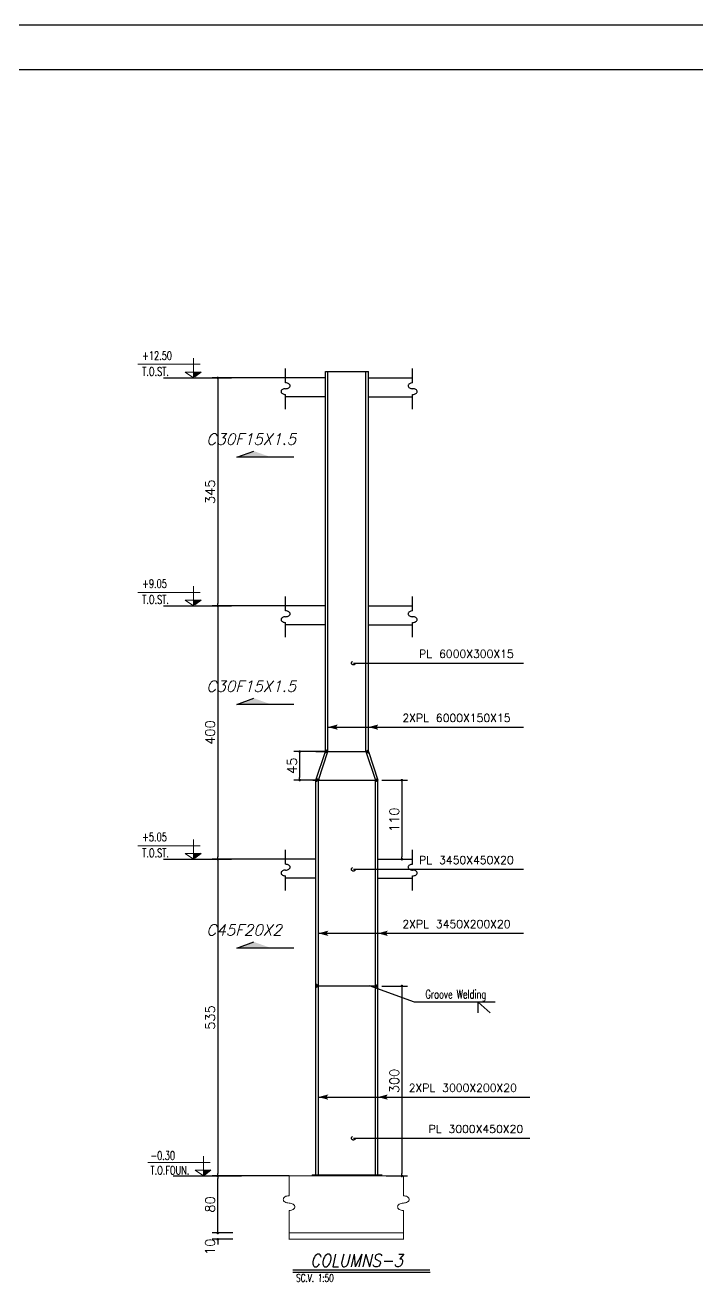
# Model space of a CAD drawing. Header units: inches. Extents: x 1387 to 2676, y -3005 to -2136.
# Drawn here: x 2537.03 to 2558.25, y -2399.89 to -2360.36 of the extents above; entities that cross this region are included whole.
import ezdxf

# ---------------------------------------------------------------- set-up
doc = ezdxf.new("R2010")
doc.units = ezdxf.units.IN
doc.header["$MEASUREMENT"] = 0
doc.linetypes.add('HIDDEN', pattern=[0.375, 0.25, -0.125])
for name, color, linetype in [('1', 1, 'Continuous'), ('1R', 1, 'Continuous'), ('2H', 2, 'HIDDEN'), ('2Y', 2, 'Continuous'), ('3', 3, 'HIDDEN'), ('3G', 3, 'Continuous'), ('4C', 4, 'Continuous'), ('6M', 6, 'Continuous'), ('COL-2', 3, 'Continuous'), ('D', 1, 'Continuous'), ('DIM', 8, 'Continuous'), ('lateral brace', 5, 'Continuous'), ('Layer4', 118, 'Continuous'), ('LEVEL', 3, 'HIDDEN'), ('TXT', 3, 'Continuous')]:
    doc.layers.add(name, color=color, linetype=linetype)
doc.layers.add('2', color=2, linetype='Continuous', lineweight=9)
doc.styles.add('ITALICT', font='italict')
doc.styles.add('ROMANC', font='TXT.shx')
doc.styles.add('ROMANS', font='ROMANS')
doc.styles.add('ROMANT', font='romant')
doc.dimstyles.new('1-100', dxfattribs={"dimtxt": 0.3, "dimasz": 0.08, "dimexe": 0.18, "dimexo": 0.0625, "dimgap": 0.09, "dimtad": 1, "dimdec": 0, "dimlfac": 1000, "dimdsep": 46, "dimtxsty": 'ROMANT', "dimblk": 'DOT', "dimcen": 0.09, "dimclrd": 1, "dimclre": 1, "dimclrt": 3, "dimadec": 0, "dimazin": 0, "dimtfac": 1, "dimtdec": 0, "dimtix": 1, "dimtofl": 0, "dimtmove": 2, "dimatfit": 3, "dimldrblk": 'DOT', "dimfxl": 1, "dimtolj": 1, "dimarcsym": 0})

# ---------------------------------------------------------------- blocks, each defined once
blk = doc.blocks.new('DOT')
at = {"layer": 'DIM', "color": 0, "linetype": 'ByBlock'}
blk.add_line((-0.5, 0), (-1, 0), dxfattribs=at)
at = {"layer": 'DIM', "color": 0, "linetype": 'ByBlock', "const_width": 0.5}
blk.add_lwpolyline([(-0.25, 0, 1), (0.25, 0, 1)], format="xyb", close=True, dxfattribs=at)
blk = doc.blocks.new('*D232')
at = {"layer": 'D', "color": 1, "lineweight": -2, "transparency": 16777216}
for p, q in [((2546.151, -2386.702), (2542.935, -2386.702)), ((2543.115, -2386.782), (2543.115, -2396.622)), ((2545.374, -2396.702), (2542.935, -2396.702))]:
    blk.add_line(p, q, dxfattribs=at)
at = {"layer": 'Defpoints', "color": 0, "transparency": 16777216}
for p in [(2546.213, -2386.702), (2543.115, -2396.702), (2545.437, -2396.702)]:
    blk.add_point(p, dxfattribs=at)
at = {"layer": 'D', "color": 1, "lineweight": -2, "transparency": 16777216, "xscale": 0.08, "yscale": 0.08, "zscale": 0.08}
for p, rotation in [((2543.115, -2386.702), 90), ((2543.115, -2396.702), 270)]:
    blk.add_blockref('DOT', p, dxfattribs=dict(at, rotation=rotation))
at = {"layer": 'D', "color": 2, "transparency": 16777216, "insert": (2542.875, -2391.702), "char_height": 0.3, "attachment_point": 5, "rotation": 90, "style": 'ROMANS'}
blk.add_mtext('\\A1;535', dxfattribs=at)
blk = doc.blocks.new('_Dot')
at = {"layer": 'DIM', "color": 0, "lineweight": -2}
blk.add_line((-0.5, 0), (-1, 0), dxfattribs=at)
at = {"layer": 'DIM', "color": 0, "const_width": 0.5}
blk.add_lwpolyline([(-0.25, 0, 1), (0.25, 0, 1)], format="xyb", close=True, dxfattribs=at)
blk = doc.blocks.new('ss')
at = {"layer": '2'}
for p, q in [((0, 0.137), (0, 0.514)), ((0, -0.137), (0, -0.674))]:
    blk.add_line(p, q, dxfattribs=at)
for points in [[(0, 0, -0.064661), (-0.043, 0.006, -0.077521), (-0.076, 0.02, -0.107173), (-0.1, 0.044, -0.145), (-0.107, 0.069, -0.145), (-0.1, 0.093, -0.107173), (-0.076, 0.117, -0.077521), (-0.043, 0.131, -0.064661), (0, 0.137, -0.064661)], [(0, -0.137, 0.064661), (0.043, -0.131, 0.077521), (0.076, -0.117, 0.107173), (0.1, -0.093, 0.145), (0.107, -0.069, 0.145), (0.1, -0.044, 0.107173), (0.076, -0.02, 0.077521), (0.043, -0.006, 0.064661), (0, 0, 0.064661)]]:
    blk.add_lwpolyline(points, format="xyb", dxfattribs=at)
blk = doc.blocks.new('*D233')
at = {"layer": 'D', "color": 1, "lineweight": -2, "transparency": 16777216}
for p, q in [((2543.557, -2396.702), (2542.935, -2396.702)), ((2543.115, -2398.422), (2543.115, -2396.782)), ((2543.591, -2398.502), (2542.935, -2398.502))]:
    blk.add_line(p, q, dxfattribs=at)
at = {"layer": 'Defpoints', "color": 0, "transparency": 16777216}
for p in [(2543.115, -2396.702), (2543.619, -2396.702), (2543.654, -2398.502)]:
    blk.add_point(p, dxfattribs=at)
at = {"layer": 'D', "color": 1, "lineweight": -2, "transparency": 16777216, "xscale": 0.08, "yscale": 0.08, "zscale": 0.08}
for p, rotation in [((2543.115, -2396.702), 90), ((2543.115, -2398.502), 270)]:
    blk.add_blockref('DOT', p, dxfattribs=dict(at, rotation=rotation))
at = {"layer": 'D', "color": 2, "transparency": 16777216, "insert": (2542.875, -2397.602), "char_height": 0.3, "attachment_point": 5, "rotation": 90, "style": 'ROMANS'}
blk.add_mtext('\\A1;80', dxfattribs=at)
blk = doc.blocks.new('*D234')
at = {"layer": 'D', "color": 1, "lineweight": -2, "transparency": 16777216}
for p, q in [((2543.591, -2398.502), (2542.935, -2398.502)), ((2543.115, -2398.422), (2543.115, -2398.342)), ((2543.591, -2398.702), (2542.935, -2398.702)), ((2543.115, -2398.782), (2543.115, -2398.862))]:
    blk.add_line(p, q, dxfattribs=at)
at = {"layer": 'Defpoints', "color": 0, "transparency": 16777216}
for p in [(2543.654, -2398.502), (2543.115, -2398.702), (2543.654, -2398.702)]:
    blk.add_point(p, dxfattribs=at)
at = {"layer": 'D', "color": 1, "lineweight": -2, "transparency": 16777216, "xscale": 0.08, "yscale": 0.08, "zscale": 0.08}
for p, rotation in [((2543.115, -2398.502), 270), ((2543.115, -2398.702), 90)]:
    blk.add_blockref('DOT', p, dxfattribs=dict(at, rotation=rotation))
at = {"layer": 'D', "color": 2, "transparency": 16777216, "insert": (2542.872, -2398.939), "char_height": 0.3, "attachment_point": 5, "rotation": 90, "style": 'ROMANS'}
blk.add_mtext('\\A1;10', dxfattribs=at)
blk = doc.blocks.new('*D235')
at = {"layer": 'D', "color": 1, "lineweight": -2, "transparency": 16777216}
for p, q in [((2548.296, -2390.704), (2549.111, -2390.704)), ((2548.931, -2390.784), (2548.931, -2396.622)), ((2548.436, -2396.702), (2549.111, -2396.702))]:
    blk.add_line(p, q, dxfattribs=at)
at = {"layer": 'Defpoints', "color": 0, "transparency": 16777216}
for p in [(2548.234, -2390.704), (2548.373, -2396.702), (2548.931, -2396.702)]:
    blk.add_point(p, dxfattribs=at)
at = {"layer": 'D', "color": 1, "lineweight": -2, "transparency": 16777216, "xscale": 0.08, "yscale": 0.08, "zscale": 0.08}
for p, rotation in [((2548.931, -2390.704), 90), ((2548.931, -2396.702), 270)]:
    blk.add_blockref('DOT', p, dxfattribs=dict(at, rotation=rotation))
at = {"layer": 'D', "color": 2, "transparency": 16777216, "insert": (2548.691, -2393.703), "char_height": 0.3, "attachment_point": 5, "rotation": 90, "style": 'ROMANS'}
blk.add_mtext('\\A1;300', dxfattribs=at)
blk = doc.blocks.new('*D236')
at = {"layer": 'D', "color": 1, "lineweight": -2, "transparency": 16777216}
for p, q in [((2546.151, -2378.702), (2542.935, -2378.702)), ((2543.115, -2378.782), (2543.115, -2386.622)), ((2545.374, -2386.702), (2542.935, -2386.702))]:
    blk.add_line(p, q, dxfattribs=at)
at = {"layer": 'Defpoints', "color": 0, "transparency": 16777216}
for p in [(2546.213, -2378.702), (2543.115, -2386.702), (2545.437, -2386.702)]:
    blk.add_point(p, dxfattribs=at)
at = {"layer": 'D', "color": 1, "lineweight": -2, "transparency": 16777216, "xscale": 0.08, "yscale": 0.08, "zscale": 0.08}
for p, rotation in [((2543.115, -2378.702), 90), ((2543.115, -2386.702), 270)]:
    blk.add_blockref('DOT', p, dxfattribs=dict(at, rotation=rotation))
at = {"layer": 'D', "color": 2, "transparency": 16777216, "insert": (2542.875, -2382.702), "char_height": 0.3, "attachment_point": 5, "rotation": 90, "style": 'ROMANS'}
blk.add_mtext('\\A1;400', dxfattribs=at)
blk = doc.blocks.new('*D237')
at = {"layer": 'D', "color": 1, "lineweight": -2, "transparency": 16777216}
for p, q in [((2546.151, -2371.502), (2542.935, -2371.502)), ((2543.115, -2371.582), (2543.115, -2378.622)), ((2545.374, -2378.702), (2542.935, -2378.702))]:
    blk.add_line(p, q, dxfattribs=at)
at = {"layer": 'Defpoints', "color": 0, "transparency": 16777216}
for p in [(2546.213, -2371.502), (2543.115, -2378.702), (2545.437, -2378.702)]:
    blk.add_point(p, dxfattribs=at)
at = {"layer": 'D', "color": 1, "lineweight": -2, "transparency": 16777216, "xscale": 0.08, "yscale": 0.08, "zscale": 0.08}
for p, rotation in [((2543.115, -2371.502), 90), ((2543.115, -2378.702), 270)]:
    blk.add_blockref('DOT', p, dxfattribs=dict(at, rotation=rotation))
at = {"layer": 'D', "color": 2, "transparency": 16777216, "insert": (2542.875, -2375.102), "char_height": 0.3, "attachment_point": 5, "rotation": 90, "style": 'ROMANS'}
blk.add_mtext('\\A1;345', dxfattribs=at)
blk = doc.blocks.new('*D238')
at = {"layer": 'D', "color": 1, "lineweight": -2, "transparency": 16777216}
for p, q in [((2546.55, -2383.302), (2545.522, -2383.302)), ((2545.702, -2383.382), (2545.702, -2384.122)), ((2546.339, -2384.202), (2545.522, -2384.202))]:
    blk.add_line(p, q, dxfattribs=at)
at = {"layer": 'Defpoints', "color": 0, "transparency": 16777216}
for p in [(2546.613, -2383.302), (2545.702, -2384.202), (2546.401, -2384.202, -0.015)]:
    blk.add_point(p, dxfattribs=at)
at = {"layer": 'D', "color": 1, "lineweight": -2, "transparency": 16777216, "xscale": 0.08, "yscale": 0.08, "zscale": 0.08}
for p, rotation in [((2545.702, -2383.302), 90), ((2545.702, -2384.202), 270)]:
    blk.add_blockref('DOT', p, dxfattribs=dict(at, rotation=rotation))
at = {"layer": 'D', "color": 2, "transparency": 16777216, "insert": (2545.462, -2383.752), "char_height": 0.3, "attachment_point": 5, "rotation": 90, "style": 'ROMANS'}
blk.add_mtext('\\A1;45', dxfattribs=at)
blk = doc.blocks.new('*D239')
at = {"layer": 'D', "color": 1, "lineweight": -2, "transparency": 16777216}
for p, q in [((2548.296, -2384.204), (2549.111, -2384.204)), ((2548.931, -2384.284), (2548.931, -2386.622)), ((2548.436, -2386.702), (2549.111, -2386.702))]:
    blk.add_line(p, q, dxfattribs=at)
at = {"layer": 'Defpoints', "color": 0, "transparency": 16777216}
for p in [(2548.234, -2384.204), (2548.373, -2386.702), (2548.931, -2386.702)]:
    blk.add_point(p, dxfattribs=at)
at = {"layer": 'D', "color": 1, "lineweight": -2, "transparency": 16777216, "xscale": 0.08, "yscale": 0.08, "zscale": 0.08}
for p, rotation in [((2548.931, -2384.204), 90), ((2548.931, -2386.702), 270)]:
    blk.add_blockref('DOT', p, dxfattribs=dict(at, rotation=rotation))
at = {"layer": 'D', "color": 2, "transparency": 16777216, "insert": (2548.691, -2385.453), "char_height": 0.3, "attachment_point": 5, "rotation": 90, "style": 'ROMANS'}
blk.add_mtext('\\A1;110', dxfattribs=at)

msp = doc.modelspace()

# ---------------------------------------------------------------- hatches: boundary and pattern name
at = {"layer": '1R'}
h = msp.add_hatch(color=256, dxfattribs=at)
h.dxf.hatch_style = 1
h.paths.add_polyline_path([(2546.513339, -2383.245163), (2546.513339, -2383.302292), (2546.593339, -2383.302292)])
h.paths.add_polyline_path([(2546.593339, -2383.302292), (2546.513339, -2383.302292), (2546.496187, -2383.35375)])
h = msp.add_hatch(color=256, dxfattribs=at)
h.dxf.hatch_style = 1
h.paths.add_polyline_path([(2547.873339, -2383.245163), (2547.873339, -2383.302292), (2547.793339, -2383.302292)])
h.paths.add_polyline_path([(2547.793339, -2383.302292), (2547.873339, -2383.302292), (2547.888285, -2383.347128)])
h = msp.add_hatch(color=256, dxfattribs=at)
h.dxf.hatch_style = 1
h.paths.add_polyline_path([(2546.236366, -2384.156239), (2546.213339, -2384.202292), (2546.293339, -2384.202292)])
h.paths.add_polyline_path([(2546.293339, -2384.202292), (2546.213339, -2384.202292), (2546.213339, -2384.259421)])
h = msp.add_hatch(color=256, dxfattribs=at)
h.dxf.hatch_style = 1
h.paths.add_polyline_path([(2548.150457, -2384.156527), (2548.173339, -2384.202292), (2548.093339, -2384.202292)])
h.paths.add_polyline_path([(2548.093339, -2384.202292), (2548.173339, -2384.202292), (2548.173339, -2384.259421)])
h = msp.add_hatch(color=256, dxfattribs=at)
h.dxf.hatch_style = 1
h.paths.add_polyline_path([(2546.213339, -2390.645163), (2546.213339, -2390.702292), (2546.293339, -2390.702292)])
h.paths.add_polyline_path([(2546.293339, -2390.702292), (2546.213339, -2390.702292), (2546.213339, -2390.759421)])
h = msp.add_hatch(color=256, dxfattribs=at)
h.dxf.hatch_style = 1
h.paths.add_polyline_path([(2548.173339, -2390.645163), (2548.173339, -2390.702292), (2548.093339, -2390.702292)])
h.paths.add_polyline_path([(2548.093339, -2390.702292), (2548.173339, -2390.702292), (2548.173339, -2390.759421)])
at = {"layer": 'COL-2'}
msp.add_hatch(color=256, dxfattribs=at).paths.add_polyline_path([(2548.30583, -2396.667192), (2546.10183, -2396.667192), (2546.10183, -2396.702292), (2548.306005, -2396.702292)])

# ---------------------------------------------------------------- linework, layer by layer
at = {"layer": '1'}
for p, q in [((2547.399646, -2380.507432), (2552.775654, -2380.507432)), ((2546.593339, -2382.529505, 0.015), (2552.775654, -2382.529505)), ((2547.399646, -2387.017984), (2552.775654, -2387.017984)), ((2546.293339, -2389.040056), (2552.775654, -2389.040056)), ((2546.293339, -2394.21093), (2552.975654, -2394.21093)), ((2547.399646, -2395.508658), (2552.975654, -2395.508658))]:
    msp.add_line(p, q, dxfattribs=at)
msp.add_lwpolyline([(2501.376004, -2418.41008), (2582.644355, -2418.41008), (2582.644355, -2361.777083), (2501.376004, -2361.777083)], close=True, dxfattribs=at)
at = {"layer": '1R'}
for p, q in [((2546.213339, -2383.302292), (2547.573339, -2383.302292)), ((2546.593339, -2383.302292, 0.015), (2546.496187, -2383.35375)), ((2546.593339, -2383.302292, 0.015), (2546.513339, -2383.245163, 0.015)), ((2546.513339, -2383.302292, 0.015), (2547.773339, -2383.302292, 0.015)), ((2547.793339, -2383.302292, 0.015), (2547.873339, -2383.245163, 0.015)), ((2547.793339, -2383.302292, 0.015), (2547.888285, -2383.347128)), ((2546.113339, -2384.202292), (2548.073339, -2384.202292)), ((2546.113339, -2384.202292), (2548.073339, -2384.202292)), ((2546.113339, -2384.202292), (2547.873339, -2384.202292)), ((2546.113339, -2384.202292), (2547.873339, -2384.202292)), ((2546.213339, -2384.202292), (2548.173339, -2384.202292)), ((2546.293339, -2384.202292), (2546.213339, -2384.259421)), ((2546.293339, -2384.202292, 0.015), (2546.213339, -2384.259421, 0.015)), ((2546.293339, -2384.202292, 0.015), (2546.236366, -2384.156239)), ((2548.093339, -2384.202292), (2548.150457, -2384.156527)), ((2548.093339, -2384.202292), (2548.173339, -2384.259421)), ((2546.293339, -2390.702292), (2546.213339, -2390.645163)), ((2546.213339, -2390.702292), (2548.173339, -2390.702292)), ((2546.293339, -2390.702292), (2546.213339, -2390.759421)), ((2549.331949, -2391.21786), (2547.903828, -2390.702292)), ((2548.093339, -2390.702292), (2548.173339, -2390.645163)), ((2548.093339, -2390.702292), (2548.173339, -2390.759421)), ((2551.879214, -2391.21786), (2549.331949, -2391.21786))]:
    msp.add_line(p, q, dxfattribs=at)
at = {"layer": '2'}
for p, q in [((2542.348169, -2371.502292), (2542.348169, -2370.877861)), ((2542.561015, -2371.074178), (2540.589362, -2371.074178)), ((2542.348169, -2371.502292), (2542.088124, -2371.322129)), ((2542.088191, -2371.317418), (2542.588277, -2371.317418)), ((2542.348169, -2378.702292), (2542.348169, -2378.077861)), ((2542.561015, -2378.274178), (2540.589362, -2378.274178)), ((2542.348169, -2378.702292), (2542.088124, -2378.522129)), ((2542.088191, -2378.517418), (2542.588277, -2378.517418)), ((2542.561015, -2386.274178), (2540.589362, -2386.274178)), ((2542.348169, -2386.702292), (2542.348169, -2386.077861)), ((2542.348169, -2386.702292), (2542.088124, -2386.522129)), ((2542.088191, -2386.517418), (2542.588277, -2386.517418)), ((2542.873256, -2396.274178), (2540.901603, -2396.274178)), ((2542.66041, -2396.702292), (2542.66041, -2396.077861)), ((2542.66041, -2396.702292), (2542.400365, -2396.522129)), ((2542.400431, -2396.517418), (2542.900518, -2396.517418)), ((2546.10183, -2396.667192), (2548.30583, -2396.667192)), ((2545.366321, -2396.702292), (2548.97655, -2396.702292)), ((2545.366229, -2398.502292), (2548.97657, -2398.502292)), ((2545.366218, -2398.702292), (2548.976584, -2398.702292))]:
    msp.add_line(p, q, dxfattribs=at)
at = {"layer": '2H'}
for p, q in [((2542.588211, -2371.322129), (2542.348169, -2371.502292)), ((2542.588211, -2378.522129), (2542.348169, -2378.702292)), ((2542.588211, -2386.522129), (2542.348169, -2386.702292)), ((2542.900451, -2396.522129), (2542.66041, -2396.702292))]:
    msp.add_line(p, q, dxfattribs=at)
at = {"layer": '2Y'}
for p, q in [((2545.256601, -2371.660739), (2545.256601, -2371.205116)), ((2549.26873, -2371.660739), (2549.26873, -2371.205116)), ((2545.256601, -2372.486686), (2545.256601, -2372.026101)), ((2549.26873, -2372.486686), (2549.26873, -2372.026101)), ((2545.256601, -2378.860739), (2545.256601, -2378.405116)), ((2549.26873, -2378.860739), (2549.26873, -2378.405116)), ((2545.256601, -2379.686686), (2545.256601, -2379.226101)), ((2549.26873, -2379.686686), (2549.26873, -2379.226101)), ((2545.256601, -2386.860739), (2545.256601, -2386.405116)), ((2549.26873, -2386.860739), (2549.26873, -2386.405116)), ((2545.256601, -2387.686686), (2545.256601, -2387.226101)), ((2549.26873, -2387.686686), (2549.26873, -2387.226101)), ((2551.344903, -2391.553738), (2551.344903, -2391.218733)), ((2551.344903, -2391.218733), (2551.719606, -2391.553738))]:
    msp.add_line(p, q, dxfattribs=at)
for centre, radius, start, end in [((2545.256601, -2371.884508), 0.223769, 75.2014959, 90), ((2545.273847, -2371.819229), 0.15625, 57.4704604, 75.2014959), ((2545.300142, -2371.778002), 0.107352, 33.0015447, 57.4704604), ((2545.340056, -2371.752079), 0.059758, 360, 33.0015447), ((2545.340056, -2371.752079), 0.059758, 326.9984553, 0), ((2549.185276, -2371.752079), 0.059758, 146.9984553, 180), ((2549.185276, -2371.752079), 0.059758, 180, 213.0015447), ((2549.22519, -2371.778002), 0.107352, 122.5295396, 146.9984553), ((2549.251485, -2371.819229), 0.15625, 104.7985041, 122.5295396), ((2549.26873, -2371.884508), 0.223769, 90, 104.7985041), ((2545.173147, -2371.934761), 0.059758, 146.9984553, 180), ((2545.173147, -2371.934761), 0.059758, 180, 213.0015447), ((2545.213061, -2371.960683), 0.107352, 122.5295396, 146.9984553), ((2545.213061, -2371.908838), 0.107352, 213.0015447, 237.4704604), ((2545.239356, -2372.00191), 0.15625, 104.7985041, 122.5295396), ((2545.239356, -2371.867611), 0.15625, 237.4704604, 255.2014959), ((2545.256601, -2372.067189), 0.223769, 90, 104.7985041), ((2545.256601, -2371.802332), 0.223769, 255.2014959, 270), ((2545.256601, -2371.619651), 0.223769, 270, 284.7985041), ((2545.273847, -2371.68493), 0.15625, 284.7985041, 302.5295396), ((2545.300142, -2371.726157), 0.107352, 302.5295396, 326.9984553), ((2549.22519, -2371.726157), 0.107352, 213.0015447, 237.4704604), ((2549.251485, -2371.68493), 0.15625, 237.4704604, 255.2014959), ((2549.26873, -2371.619651), 0.223769, 255.2014959, 270), ((2549.26873, -2372.067189), 0.223769, 75.2014959, 90), ((2549.26873, -2371.802332), 0.223769, 270, 284.7985041), ((2549.285976, -2372.00191), 0.15625, 57.4704604, 75.2014959), ((2549.285976, -2371.867611), 0.15625, 284.7985041, 302.5295396), ((2549.312271, -2371.960683), 0.107352, 33.0015447, 57.4704604), ((2549.312271, -2371.908838), 0.107352, 302.5295396, 326.9984553), ((2549.352185, -2371.934761), 0.059758, 0, 33.0015447), ((2549.352185, -2371.934761), 0.059758, 326.9984553, 0), ((2545.256601, -2379.084508), 0.223769, 75.2014959, 90), ((2545.273847, -2379.019229), 0.15625, 57.4704604, 75.2014959), ((2549.251485, -2379.019229), 0.15625, 104.7985041, 122.5295396), ((2549.26873, -2379.084508), 0.223769, 90, 104.7985041), ((2545.173147, -2379.134761), 0.059758, 146.9984553, 180), ((2545.173147, -2379.134761), 0.059758, 180, 213.0015447), ((2545.213061, -2379.160683), 0.107352, 122.5295396, 146.9984553), ((2545.213061, -2379.108838), 0.107352, 213.0015447, 237.4704604), ((2545.239356, -2379.20191), 0.15625, 104.7985041, 122.5295396), ((2545.239356, -2379.067611), 0.15625, 237.4704604, 255.2014959), ((2545.256601, -2379.267189), 0.223769, 90, 104.7985041), ((2545.256601, -2379.002332), 0.223769, 255.2014959, 270), ((2545.256601, -2378.819651), 0.223769, 270, 284.7985041), ((2545.273847, -2378.88493), 0.15625, 284.7985041, 302.5295396), ((2545.300142, -2378.978002), 0.107352, 33.0015447, 57.4704604), ((2545.300142, -2378.926157), 0.107352, 302.5295396, 326.9984553), ((2545.340056, -2378.952079), 0.059758, 360, 33.0015447), ((2545.340056, -2378.952079), 0.059758, 326.9984553, 0), ((2549.185276, -2378.952079), 0.059758, 146.9984553, 180), ((2549.185276, -2378.952079), 0.059758, 180, 213.0015447), ((2549.22519, -2378.978002), 0.107352, 122.5295396, 146.9984553), ((2549.22519, -2378.926157), 0.107352, 213.0015447, 237.4704604), ((2549.251485, -2378.88493), 0.15625, 237.4704604, 255.2014959), ((2549.26873, -2378.819651), 0.223769, 255.2014959, 270), ((2549.26873, -2379.267189), 0.223769, 75.2014959, 90), ((2549.26873, -2379.002332), 0.223769, 270, 284.7985041), ((2549.285976, -2379.20191), 0.15625, 57.4704604, 75.2014959), ((2549.285976, -2379.067611), 0.15625, 284.7985041, 302.5295396), ((2549.312271, -2379.160683), 0.107352, 33.0015447, 57.4704604), ((2549.312271, -2379.108838), 0.107352, 302.5295396, 326.9984553), ((2549.352185, -2379.134761), 0.059758, 0, 33.0015447), ((2549.352185, -2379.134761), 0.059758, 326.9984553, 0), ((2545.173147, -2387.134761), 0.059758, 146.9984553, 180), ((2545.173147, -2387.134761), 0.059758, 180, 213.0015447), ((2545.213061, -2387.160683), 0.107352, 122.5295396, 146.9984553), ((2545.213061, -2387.108838), 0.107352, 213.0015447, 237.4704604), ((2545.239356, -2387.20191), 0.15625, 104.7985041, 122.5295396), ((2545.256601, -2387.267189), 0.223769, 90, 104.7985041), ((2545.256601, -2387.084508), 0.223769, 75.2014959, 90), ((2545.256601, -2386.819651), 0.223769, 270, 284.7985041), ((2545.273847, -2387.019229), 0.15625, 57.4704604, 75.2014959), ((2545.273847, -2386.88493), 0.15625, 284.7985041, 302.5295396), ((2545.300142, -2386.978002), 0.107352, 33.0015447, 57.4704604), ((2545.300142, -2386.926157), 0.107352, 302.5295396, 326.9984553), ((2545.340056, -2386.952079), 0.059758, 360, 33.0015447), ((2545.340056, -2386.952079), 0.059758, 326.9984553, 0), ((2549.185276, -2386.952079), 0.059758, 146.9984553, 180), ((2549.185276, -2386.952079), 0.059758, 180, 213.0015447), ((2549.22519, -2386.978002), 0.107352, 122.5295396, 146.9984553), ((2549.22519, -2386.926157), 0.107352, 213.0015447, 237.4704604), ((2549.251485, -2387.019229), 0.15625, 104.7985041, 122.5295396), ((2549.251485, -2386.88493), 0.15625, 237.4704604, 255.2014959), ((2549.26873, -2387.084508), 0.223769, 90, 104.7985041), ((2549.26873, -2386.819651), 0.223769, 255.2014959, 270), ((2549.26873, -2387.267189), 0.223769, 75.2014959, 90), ((2549.285976, -2387.20191), 0.15625, 57.4704604, 75.2014959), ((2549.312271, -2387.160683), 0.107352, 33.0015447, 57.4704604), ((2549.312271, -2387.108838), 0.107352, 302.5295396, 326.9984553), ((2549.352185, -2387.134761), 0.059758, 0, 33.0015447), ((2549.352185, -2387.134761), 0.059758, 326.9984553, 0), ((2545.239356, -2387.067611), 0.15625, 237.4704604, 255.2014959), ((2545.256601, -2387.002332), 0.223769, 255.2014959, 270), ((2549.26873, -2387.002332), 0.223769, 270, 284.7985041), ((2549.285976, -2387.067611), 0.15625, 284.7985041, 302.5295396)]:
    msp.add_arc(centre, radius, start, end, dxfattribs=at)
at = {"layer": '3'}
for centre in [(2547.399646, -2380.507432), (2547.399646, -2387.017984), (2547.399646, -2395.508658)]:
    msp.add_circle(centre, 0.06, dxfattribs=at)
for points in [[(2542.348169, -2371.502292), (2542.588211, -2371.322129), (2542.348169, -2371.322129)], [(2542.348169, -2378.702292), (2542.588211, -2378.522129), (2542.348169, -2378.522129)], [(2546.593339, -2382.529505, 0.015), (2546.850575, -2382.529505, 0.015), (2546.906974, -2382.445449, 0.015)], [(2546.593339, -2382.529505, 0.015), (2546.850575, -2382.529505, 0.015), (2546.906974, -2382.613561, 0.015)], [(2547.873339, -2382.529505), (2548.130575, -2382.529505), (2548.186974, -2382.445449)], [(2547.873339, -2382.529505), (2548.130575, -2382.529505), (2548.186974, -2382.613561)], [(2542.348169, -2386.702292), (2542.588211, -2386.522129), (2542.348169, -2386.522129)], [(2546.293339, -2389.040056), (2546.550575, -2389.040056), (2546.606974, -2388.956)], [(2546.293339, -2389.040056), (2546.550575, -2389.040056), (2546.606974, -2389.124112)], [(2548.173339, -2389.040056), (2548.430575, -2389.040056), (2548.486974, -2388.956)], [(2548.173339, -2389.040056), (2548.430575, -2389.040056), (2548.486974, -2389.124112)], [(2546.293339, -2394.21093), (2546.550575, -2394.21093), (2546.606974, -2394.126874)], [(2546.293339, -2394.21093), (2546.550575, -2394.21093), (2546.606974, -2394.294986)], [(2548.173339, -2394.21093), (2548.430575, -2394.21093), (2548.486974, -2394.126874)], [(2548.173339, -2394.21093), (2548.430575, -2394.21093), (2548.486974, -2394.294986)], [(2542.66041, -2396.702292), (2542.900451, -2396.522129), (2542.66041, -2396.522129)]]:
    msp.add_solid(points, dxfattribs=at)
at = {"layer": '3G'}
for p, q in [((2546.513339, -2371.302292), (2547.873339, -2371.302292)), ((2546.513339, -2383.302292, 0.015), (2546.513339, -2371.302292, 0.015)), ((2546.593339, -2383.302292, 0.015), (2546.593339, -2371.302292, 0.015)), ((2547.793339, -2383.302292), (2547.793339, -2371.302292)), ((2547.873339, -2383.302292), (2547.873339, -2371.302292)), ((2546.513339, -2371.502292), (2545.256601, -2371.502292)), ((2547.873339, -2371.502292), (2549.26873, -2371.502292)), ((2546.513339, -2372.102292), (2545.256601, -2372.102292)), ((2547.873339, -2372.102292), (2549.26873, -2372.102292)), ((2543.715207, -2374.00891), (2544.25914, -2373.815343)), ((2545.518087, -2374.00891), (2543.715207, -2374.00891)), ((2546.513339, -2378.702292), (2545.256601, -2378.702292)), ((2547.873339, -2378.702292), (2549.26873, -2378.702292)), ((2546.513339, -2379.302292), (2545.256601, -2379.302292)), ((2547.873339, -2379.302292), (2549.26873, -2379.302292)), ((2543.715207, -2381.812531), (2544.25914, -2381.618965)), ((2545.518087, -2381.812531), (2543.715207, -2381.812531)), ((2546.213339, -2384.202292), (2546.513339, -2383.302292)), ((2546.293339, -2384.202292), (2546.593339, -2383.302292)), ((2547.793339, -2383.302292), (2548.093339, -2384.202292)), ((2547.873339, -2383.302292), (2548.173339, -2384.202292)), ((2546.213339, -2396.667192), (2546.213339, -2384.202292)), ((2546.293339, -2396.667192), (2546.293339, -2384.202292)), ((2548.093339, -2396.667192), (2548.093339, -2384.202292)), ((2548.093339, -2396.667192), (2548.093339, -2384.202292)), ((2548.173339, -2396.667192), (2548.173339, -2384.202292)), ((2546.213339, -2386.702292), (2545.256601, -2386.702292)), ((2548.173339, -2386.702292), (2549.26873, -2386.702292)), ((2546.213339, -2387.302292), (2545.256601, -2387.302292)), ((2548.173339, -2387.302292), (2549.26873, -2387.302292)), ((2543.715207, -2389.506464), (2544.25914, -2389.312898)), ((2545.518087, -2389.506464), (2543.715207, -2389.506464)), ((2545.484536, -2399.741683), (2549.821381, -2399.741683))]:
    msp.add_line(p, q, dxfattribs=at)
for points in [[(2543.715207, -2374.00891), (2544.25914, -2373.815343), (2544.25914, -2374.00891)], [(2544.803073, -2374.00891), (2544.25914, -2373.815343), (2544.25914, -2374.00891)], [(2543.715207, -2381.812531), (2544.25914, -2381.618965), (2544.25914, -2381.812531)], [(2544.803073, -2381.812531), (2544.25914, -2381.618965), (2544.25914, -2381.812531)], [(2543.715207, -2389.506464), (2544.25914, -2389.312898), (2544.25914, -2389.506464)], [(2544.803073, -2389.506464), (2544.25914, -2389.312898), (2544.25914, -2389.506464)]]:
    msp.add_solid(points, dxfattribs=at)
at = {"layer": '6M', "color": 4}
msp.add_line((2545.484536, -2399.6664), (2549.814971, -2399.6664), dxfattribs=at)
at = {"layer": 'COL-2'}
msp.add_line((2546.10183, -2396.667192), (2546.10183, -2396.702292), dxfattribs=at)
at = {"layer": 'D'}
for p, q in [((2541.398496, -2371.502292), (2543.548857, -2371.502292)), ((2541.398496, -2378.702292), (2543.548857, -2378.702292)), ((2541.398496, -2386.702292), (2543.548857, -2386.702292)), ((2541.710736, -2396.702292), (2543.861097, -2396.702292))]:
    msp.add_line(p, q, dxfattribs=at)
at = {"layer": 'DIM'}
msp.add_lwpolyline([(2499.960179, -2419.825905), (2584.060179, -2419.825905), (2584.060179, -2360.361259), (2499.960179, -2360.361259)], close=True, dxfattribs=at)
at = {"layer": 'lateral brace'}
msp.add_lwpolyline([(2499.960179, -2419.825905), (2584.060179, -2419.825905), (2584.060179, -2360.361259), (2499.960179, -2360.361259)], close=True, dxfattribs=at)
at = {"layer": 'Layer4'}
msp.add_lwpolyline([(2584.060179, -2360.361259), (2499.960179, -2360.361259), (2499.960179, -2419.825905), (2584.060179, -2419.825905)], close=True, dxfattribs=at)

# ---------------------------------------------------------------- block references
at = {"layer": 'TXT', "yscale": 1.7, "zscale": 1.7}
for p, xscale in [((2545.366348, -2397.557773), 1.7), ((2548.976456, -2397.557773), -1.7)]:
    msp.add_blockref('ss', p, dxfattribs=dict(at, xscale=xscale))

# ---------------------------------------------------------------- texts
at = {"layer": '2Y', "style": 'ROMANC'}
for s, p in [('PL 6000X300X15', (2549.475761, -2380.341775)), ('2XPL 6000X150X15', (2548.94599, -2382.363848)), ('PL 3450X450X20', (2549.475761, -2386.852326)), ('2XPL 3450X200X20', (2548.94599, -2388.874399)), ('2XPL 3000X200X20', (2549.14599, -2394.045273)), ('PL 3000X450X20', (2549.773614, -2395.343001))]:
    msp.add_text(s, height=0.24999931, dxfattribs=at).set_placement(p)
at = {"layer": '3', "style": 'ROMANS', "oblique": 3, "width": 0.7}
msp.add_text('SC.V. 1:50', height=0.24, dxfattribs=at).set_placement((2545.584501, -2400.042078))
at = {"layer": '3G', "style": 'ITALICT'}
for s, p in [('C30F15X1.5', (2542.753599, -2373.61134)), ('C30F15X1.5', (2542.753599, -2381.414962)), ('C45F20X2', (2542.753599, -2389.108895))]:
    msp.add_text(s, height=0.35, dxfattribs=at).set_placement(p)
at = {"layer": '4C', "style": 'ITALICT', "width": 0.88}
msp.add_text('COLUMNS-3', height=0.4, dxfattribs=at).set_placement((2546.035536, -2399.568598))
at = {"layer": 'LEVEL', "style": 'ROMANS', "width": 0.7}
for s, p in [('+12.50', (2540.73016, -2370.934544)), ('T.O.ST.  ', (2540.73016, -2371.435791)), ('+9.05', (2540.73016, -2378.134544)), ('T.O.ST.  ', (2540.73016, -2378.635791)), ('+5.05', (2540.73016, -2386.134544)), ('T.O.ST.  ', (2540.73016, -2386.635791)), ('Groove Welding', (2549.675761, -2391.096296)), ('-0.30', (2540.990259, -2396.193239)), ('T.O.FOUN.', (2540.990259, -2396.65709))]:
    msp.add_text(s, height=0.27, dxfattribs=at).set_placement(p)

# ---------------------------------------------------------------- dimensions: what is measured, and where the dimension line sits
at = {"layer": 'D'}
for base, p1, p2, text, picture, middle in [((2543.114775, -2378.702292), (2546.213339, -2371.502292), (2545.43679, -2378.702292), '345', '*D237', (2542.874775, -2375.102292)), ((2543.114775, -2386.702292), (2546.213339, -2378.702292), (2545.43679, -2386.702292), '400', '*D236', (2542.874775, -2382.702292)), ((2545.70154, -2384.202292, 0.03), (2546.612602, -2383.302292, 0.03), (2546.401039, -2384.202292, 0.015), '45', '*D238', (2545.46154, -2383.752292, 0.03)), ((2548.93129, -2386.702292), (2548.2339, -2384.204131), (2548.373339, -2386.702292), '110', '*D239', (2548.69129, -2385.453211)), ((2543.114775, -2396.702292), (2546.213339, -2386.702292), (2545.43679, -2396.702292), '535', '*D232', (2542.874775, -2391.702292)), ((2548.93129, -2396.702292), (2548.2339, -2390.704131), (2548.373339, -2396.702292), '300', '*D235', (2548.69129, -2393.703211)), ((2543.114775, -2396.702292), (2543.653766, -2398.502292), (2543.619435, -2396.702292), '80', '*D233', (2542.874775, -2397.602292))]:
    dim = msp.add_linear_dim(base=base, p1=p1, p2=p2, angle=90, text=text, dimstyle='1-100', override={"dimtxsty": 'ROMANS', "dimclrt": 2, "dimtmove": 1}, dxfattribs=at)
    dim.commit()
    dim.dimension.update_dxf_attribs({"geometry": picture, "text_midpoint": middle})
dim = msp.add_linear_dim(base=(2543.114775, -2398.702292), p1=(2543.653766, -2398.502292), p2=(2543.653766, -2398.702292), angle=270, text='10', dimstyle='1-100', override={"dimtxsty": 'ROMANS', "dimclrt": 2, "dimtmove": 1}, dxfattribs=at)
dim.commit()
dim.dimension.update_dxf_attribs({"geometry": '*D234', "text_midpoint": (2543.112455, -2398.939454), "dimtype": 160})

doc.saveas('drawing.dxf')
